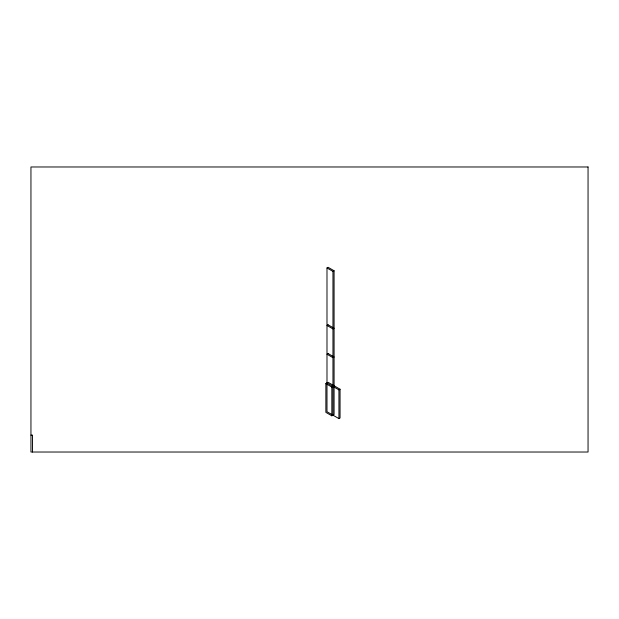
<?xml version="1.0" encoding="UTF-8"?>
<svg xmlns="http://www.w3.org/2000/svg" width="619" height="619" viewBox="0 0 619 619"><rect width="100%" height="100%" fill="white"/><g stroke="black" fill="none" stroke-linecap="round" stroke-linejoin="round"><path stroke-width="0.93" d="M326.987 267.957L328.109 267.307L334.082 270.758L334.082 414.521L331.838 415.813L325.865 412.362L325.865 383.61L328.109 382.318L340.055 389.219L340.055 417.972L338.933 418.622L326.987 411.72L326.987 267.957L332.96 271.408L332.96 415.171M332.96 271.408L334.082 270.758M331.838 415.813L331.838 387.061L334.082 385.769M338.933 418.622L338.933 389.869L340.055 389.219M30.95 435.118L32.536 435.118L32.536 452.025M326.987 382.968L338.933 389.869M325.865 383.61L331.838 387.061M328.109 324.813L326.987 325.462L332.96 328.913L334.082 328.263L328.109 324.813M328.109 353.565L326.987 354.215L332.96 357.666L334.082 357.016L328.109 353.565M588.05 166.975L30.95 166.975L30.95 452.025L588.05 452.025L588.05 166.975"/></g></svg>
